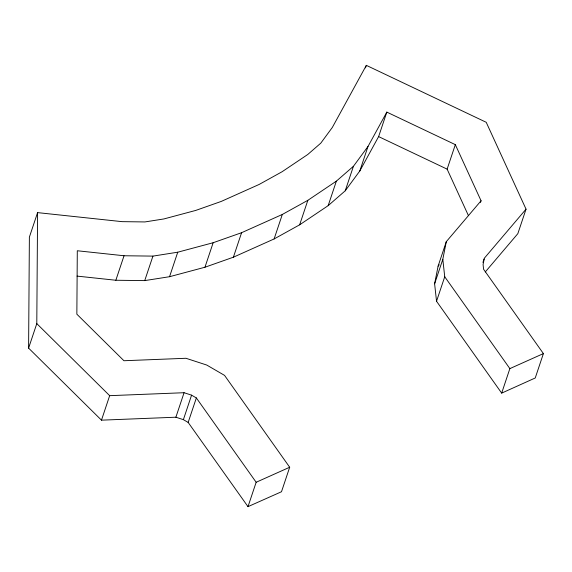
<?xml version="1.0" encoding="UTF-8"?>
<svg xmlns="http://www.w3.org/2000/svg" width="572" height="572" viewBox="0 0 572 572"><rect width="100%" height="100%" fill="white"/><g stroke="black" fill="none" stroke-linecap="round" stroke-linejoin="round"><path stroke-width="0.86" d="M480.494 202.459L481.059 200.772L455.326 144.644L386.822 112.105L367.996 146.468L353.424 166.302L336.365 181.152L307.836 200.322L282.318 214.457L241.584 232.704L213.156 242.728L177.749 252.202L152.931 256.113L124.038 255.755L77.299 250.758L76.855 314.185L123.938 360.739L185.964 358.279L206.749 365.05L224.553 375.389L289.689 467.245L281.495 491.741L247.998 506.649L188.159 422.429L183.383 419.655L175.883 417.21L101.473 420.163L28.6 348.112L29.379 237.115L37.58 212.62L122.058 221.65L144.916 221.936L163.878 218.947L195.71 210.432L221.242 201.423L259.188 184.427L282.103 171.729L307.75 154.497L320.785 143.157L332.318 127.463L366.337 65.351L486.221 122.294L526.04 209.152L517.839 233.648L485.278 271.957M28.6 348.112L36.794 323.616L37.58 212.62M526.04 209.152L484.334 258.215L483.083 264.579L483.59 269.262L543.4 353.596L535.242 377.978L501.673 393.114L436.536 301.258L434.613 283.798L438.095 266.166L446.289 241.67L481.059 200.772M434.613 283.798L442.814 259.302L446.289 241.67M77.041 276.104L115.837 280.251L124.038 255.755M115.837 280.251L144.73 280.609L152.931 256.113M101.473 420.163L109.667 395.667L36.794 323.616M144.73 280.609L169.548 276.705L177.749 252.202M169.548 276.705L204.955 267.231L213.156 242.728M175.883 417.21L184.077 392.714L191.577 395.159L196.353 397.933L256.156 482.267L247.998 506.649M204.955 267.231L233.39 257.2L241.584 232.704M183.383 419.655L191.577 395.159M188.159 422.429L196.353 397.933M233.39 257.2L274.117 238.953L282.318 214.457M274.117 238.953L299.635 224.817L307.836 200.322M365.487 67.882L366.337 65.351M299.635 224.817L328.171 205.648L336.365 181.152M328.171 205.648L345.231 190.798L353.424 166.302M345.231 190.798L359.802 170.971L367.996 146.468M359.802 170.971L378.621 136.601L386.822 112.105M468.447 215.644L447.125 169.14L455.326 144.644M436.536 301.258L444.73 276.762L442.814 259.302M482.918 262.434L484.055 259.059M501.673 393.114L509.866 368.611L543.4 353.596M438.095 266.166L439.232 264.829M256.156 482.267L289.689 467.245M109.667 395.667L184.077 392.714M378.621 136.601L447.125 169.14M444.73 276.762L509.866 368.611"/></g></svg>
